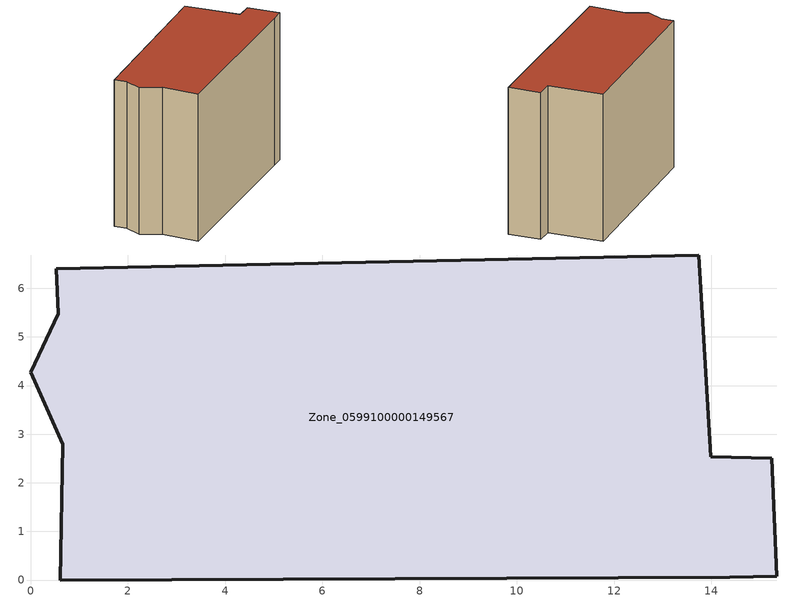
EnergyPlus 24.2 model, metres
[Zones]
Zone_0599100000149567
 floor ground (C_G): 14.38,0.05 0.61,0 0.66,2.79 0,4.27 0.57,5.47 0.53,6.4 13.74,6.68 13.99,2.53 15.24,2.5 15.35,0.07 z0
 wall outside (C_F): 0.57,5.47 0,4.27 0.66,2.79 0.61,0 14.38,0.05 15.35,0.07 15.24,2.5 13.99,2.53 13.74,6.68 0.53,6.4 0.57,5.47 z0:11.42
 roof outside (C_R): 0.66,2.79 0.61,0 14.38,0.05 15.35,0.07 15.24,2.5 13.99,2.53 13.74,6.68 0.53,6.4 0.57,5.47 0,4.27 z11.42
[BUILDING]
Pand.0599100000149567: North Axis=0; Terrain=City; Loads Convergence Tolerance Value=0.04; Temperature Convergence Tolerance Value=0.4; Solar Distribution=FullExterior; Maximum Number of Warmup Days=25; Minimum Number of Warmup Days=1
[Site:Location]
Rotterdam.The.Hague.AP_ZH_NLD Design_Conditions: Latitude=51.96; Longitude=4.45; Time Zone=1; Elevation=-4.5
[SITE:GROUNDTEMPERATURE:BUILDINGSURFACE]
18, 18, 18, 18, 18, 18, 18, 18, 18, 18, 18, 18
[MATERIAL] Thermal Absorptance=0.9; Solar Absorptance=0.7; Visible Absorptance=0.7
Name | Roughness | Thickness | Conductivity | Density | Specific Heat
G.TI.1946 | MediumSmooth | 0.15 | 1 | 540 | 1210
F.TI.1946 | Rough | 0.3 | 0.857143 | 1920 | 840
R.TI.1946 | MediumRough | 0.2 | 0.1 | 1500 | 1000
[CONSTRUCTION]
C_G: G.TI.1946
C_F: F.TI.1946
C_R: R.TI.1946
[ZONE]
Zone_0599100000149567: Type=1; Multiplier=1; Ceiling Height=Autocalculate; Volume=Autocalculate; Floor Area=autocalculate; Part of Total Floor Area=Yes
[ZONEINFILTRATION:DESIGNFLOWRATE]
Infil_Zone_0599100000149567: Zone or ZoneList or Space or SpaceList=Zone_0599100000149567; Schedule=AlwaysOn; Design Flow Rate Calculation Method=Flow/Area; Flow Rate per Floor Area=0.003; Constant Term Coefficient=1; Temperature Term Coefficient=0; Velocity Term Coefficient=0; Velocity Squared Term Coefficient=0
[HVACTEMPLATE:ZONE:IDEALLOADSAIRSYSTEM]
Zone_0599100000149567: Maximum Heating Supply Air Temperature=50; Minimum Cooling Supply Air Temperature=13; Maximum Heating Supply Air Humidity Ratio=0.0156; Minimum Cooling Supply Air Humidity Ratio=0.0077; Heating Limit=NoLimit; Cooling Limit=NoLimit; Dehumidification Control Type=ConstantSensibleHeatRatio; Cooling Sensible Heat Ratio=0.7; Dehumidification Setpoint=60; Humidification Control Type=None; Humidification Setpoint=30; Outdoor Air Method=None; Outdoor Air Flow Rate per Person=0.00944; Outdoor Air Flow Rate per Zone Floor Area=0; Outdoor Air Flow Rate per Zone=0; Demand Controlled Ventilation Type=None; Outdoor Air Economizer Type=NoEconomizer; Heat Recovery Type=None; Sensible Heat Recovery Effectiveness=0.7; Latent Heat Recovery Effectiveness=0.65
[ZONECONTROL:THERMOSTAT]
ThermostatControl_Zone_0599100000149567: Zone or ZoneList=Zone_0599100000149567; Control Type Schedule=DualSetpointControlType; Control 1=Thermostat_Zone_0599100000149567; Temperature Difference Between Cutout And Setpoint=0
[THERMOSTATSETPOINT:DUALSETPOINT]
Thermostat_Zone_0599100000149567: Heating Setpoint Temperature Schedule=HeatingSetpoint_Zone_0599100000149567; Cooling Setpoint Temperature Schedule=CoolingSetpoint_Zone_0599100000149567
[SCHEDULE:COMPACT]
HeatingSetpoint_Zone_0599100000149567: Through: 12/31, For: AllDays, Until: 24:00, 21
CoolingSetpoint_Zone_0599100000149567: Through: 12/31, For: AllDays, Until: 24:00, 24
DualSetpointControlType: Through: 12/31, For: AllDays, Until: 24:00, 4
AlwaysOn: Through: 12/31, For: AllDays, Until: 24:00, 1
